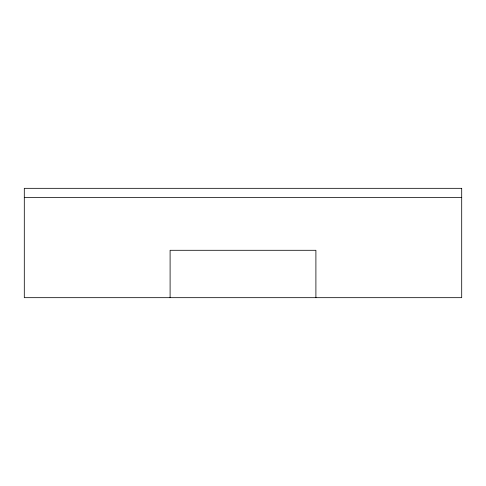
<?xml version="1.0" encoding="UTF-8"?>
<svg xmlns="http://www.w3.org/2000/svg" width="486" height="486" viewBox="0 0 486 486"><rect width="100%" height="100%" fill="white"/><g stroke="black" fill="none" stroke-linecap="round" stroke-linejoin="round"><path stroke-width="0.73" d="M24.3 197.438L461.7 197.438M315.9 297.675L315.9 250.29L170.1 250.29L170.1 297.675M461.7 188.325L24.3 188.325L24.3 297.675L461.7 297.675L461.7 188.325"/></g></svg>
